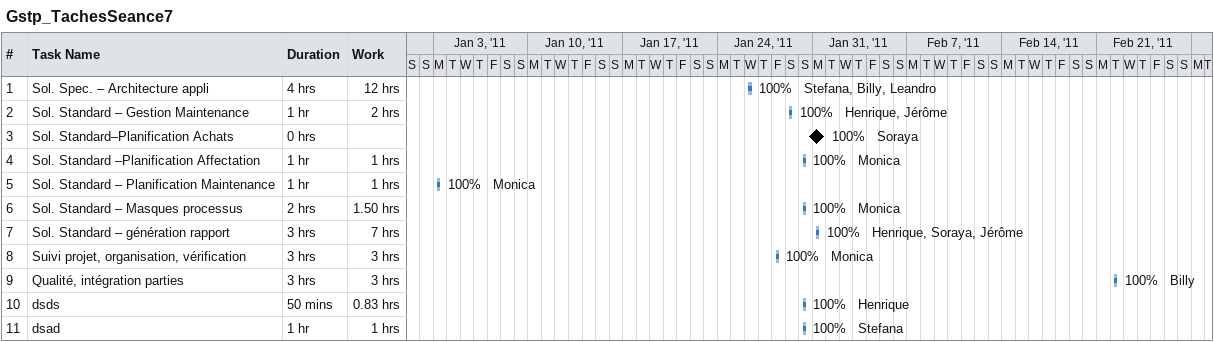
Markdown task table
Gstp_TachesSeance7

| ID | Task | Duration | Start | Finish | Resources | % complete | Work (h) |
|---|---|---|---|---|---|---|---|
| 1 | Sol. Spec. – Architecture appli | 4h | 2011-01-26 | 2011-01-26 | Stefana, Billy, Leandro | 100 | 12 |
| 2 | Sol. Standard – Gestion Maintenance | 1h | 2011-01-29 | 2011-01-29 | Henrique, Jérôme | 100 | 2 |
| 3 | Sol. Standard–Planification Achats | 0h | 2011-01-31 | 2011-01-31 | Soraya | 100 |  |
| 4 | Sol. Standard –Planification Affectation | 1h | 2011-01-30 | 2011-01-30 | Monica | 100 | 1 |
| 5 | Sol. Standard – Planification Maintenance | 1h | 2011-01-03 | 2011-01-03 | Monica | 100 | 1 |
| 6 | Sol. Standard – Masques processus | 2h | 2011-01-30 | 2011-01-30 | Monica | 100 | 1.50 |
| 7 | Sol. Standard – génération rapport | 3h | 2011-01-31 | 2011-01-31 | Henrique, Soraya, Jérôme | 100 | 7 |
| 8 | Suivi projet, organisation, vérification | 3h | 2011-01-28 | 2011-01-28 | Monica | 100 | 3 |
| 9 | Qualité, intégration parties | 3h | 2011-02-22 | 2011-02-22 | Billy | 100 | 3 |
| 10 | dsds | 50min | 2011-01-30 | 2011-01-30 | Henrique | 100 | 0.83 |
| 11 | dsad | 1h | 2011-01-30 | 2011-01-30 | Stefana | 100 | 1 |
